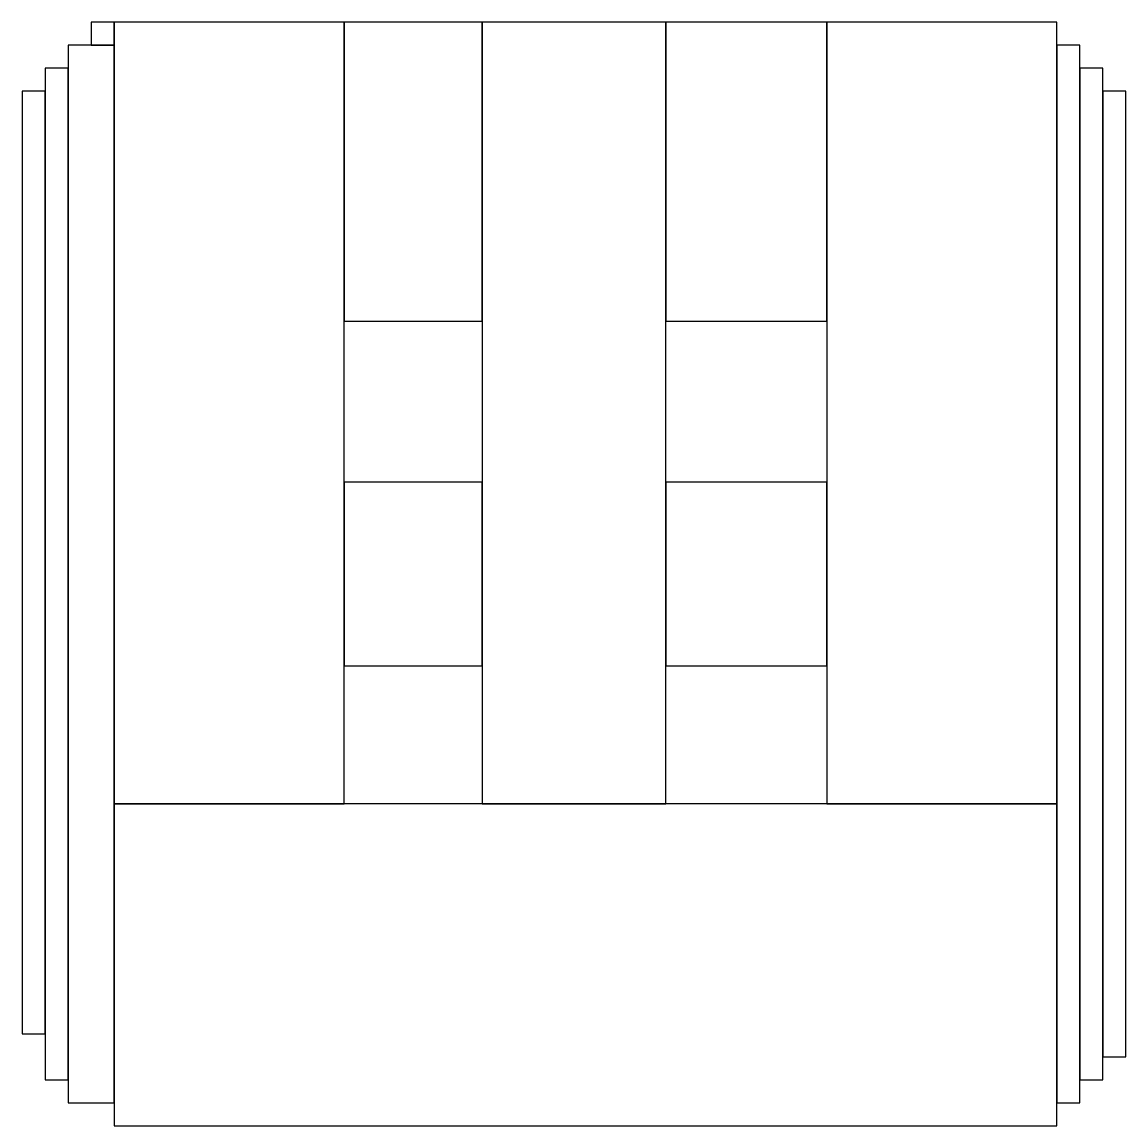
# Model space of a CAD drawing. Extents: x 0 to 24, y 0 to 24.
import ezdxf

# ---------------------------------------------------------------- set-up
doc = ezdxf.new("R2010")
doc.units = 13
doc.layers.add('met2', color=7, linetype='Continuous')

msp = doc.modelspace()

# ---------------------------------------------------------------- linework, layer by layer
at = {"layer": 'met2'}
for points in [[(1.5, 23.5), (2, 23.5), (2, 24), (1.5, 24)], [(2, 7), (7, 7), (7, 24), (2, 24)], [(7, 17.5), (10, 17.5), (10, 24), (7, 24)], [(10, 7), (14, 7), (14, 24), (10, 24)], [(14, 17.5), (17.5, 17.5), (17.5, 24), (14, 24)], [(17.5, 7), (22.5, 7), (22.5, 24), (17.5, 24)], [(1, 0.5), (2, 0.5), (2, 23.5), (1, 23.5)], [(22.5, 0.5), (23, 0.5), (23, 23.5), (22.5, 23.5)], [(0.5, 1), (1, 1), (1, 23), (0.5, 23)], [(23, 1), (23.5, 1), (23.5, 23), (23, 23)], [(0, 2), (0.5, 2), (0.5, 22.5), (0, 22.5)], [(23.5, 1.5), (24, 1.5), (24, 22.5), (23.5, 22.5)], [(7, 10), (10, 10), (10, 14), (7, 14)], [(14, 10), (17.5, 10), (17.5, 14), (14, 14)], [(2, 0), (22.5, 0), (22.5, 7), (2, 7)]]:
    msp.add_lwpolyline(points, close=True, dxfattribs=at)

doc.saveas('drawing.dxf')
